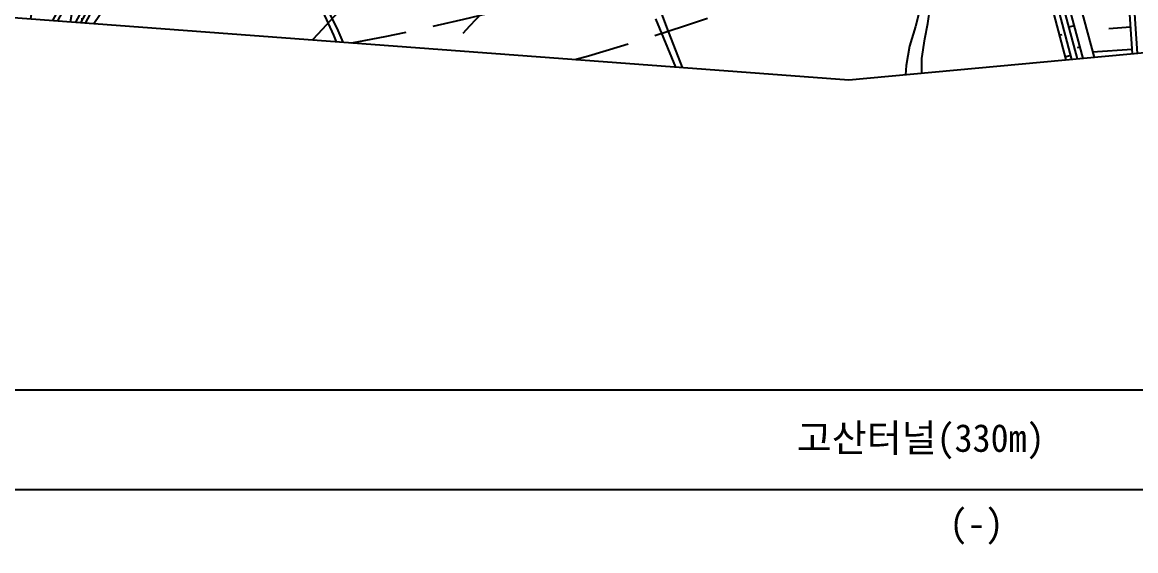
# Model space of a CAD drawing. Header units: millimetres. Extents: x 9574 to 10370, y 1103 to 1809.
# Drawn here: x 9928 to 10028, y 1347.4 to 1394.9 of the extents above; entities that cross this region are included whole.
import ezdxf
from ezdxf.enums import TextEntityAlignment as Align
from ezdxf.xclip import XClip

# ---------------------------------------------------------------- set-up
doc = ezdxf.new("R2010")
doc.units = ezdxf.units.MM
doc.header["$LTSCALE"] = 10
doc.header["$MEASUREMENT"] = 0
doc.header["$XCLIPFRAME"] = 2
doc.linetypes.add('DASHED', pattern=[0.75, 0.5, -0.25])
for name, color, linetype in [('TT-TABL-LIN1', 4, 'Continuous'), ('TT-TABL-LIN2', 1, 'Continuous'), ('TT-TABL-TEX2', 3, 'Continuous'), ('TZ-BASE', 253, 'Continuous')]:
    doc.layers.add(name, color=color, linetype=linetype)
doc.layers.add('TX-PAPR', color=2, linetype='Continuous', plot=False)
doc.styles.get("Standard").update_dxf_attribs({"font": 'GulimChe.ttf'})

# ---------------------------------------------------------------- blocks, each defined once
blk = doc.blocks.new('jd-fgjfjfjfjazdf2gs')
at = {"layer": 'TZ-BASE', "ltscale": 10}
for p, q in [((376.046, -130.88), (375.563, -131.009)), ((374.722, -131.738), (374.964, -131.674)), ((381.123, -131.027), (379.157, -131.159)), ((376.56, -132.813), (376.318, -132.878)), ((375.236, -133.671), (375.719, -133.543)), ((381.257, -133.022), (377.714, -133.261))]:
    blk.add_line(p, q, dxfattribs=at)
at = {"layer": 'TZ-BASE', "linetype": 'Continuous'}
blk.add_lwpolyline([(378.926, -157.916, 0.382727), (383.04, -152.658), (375.919, -46.765, 0.285135), (370.997, -39.91), (329.127, -22.572, -0.237959), (304.437, 6.096), (283.992, 88.306)], format="xyb", dxfattribs=at)
at = {"layer": 'TZ-BASE', "ltscale": 10}
for points in [[(370.481, -40.911, -0.285135), (374.541, -46.566), (375.255, -57.182), (371.285, -66.113), (369.416, -68.715), (372.655, -116.877), (375.77, -125.947), (381.003, -145.641), (381.463, -152.473, -0.398169), (378.858, -157.132)], [(378.858, -157.132, 0.382727), (382.56, -152.399), (375.439, -46.506, 0.247835), (371.76, -40.545, 0.247835)]]:
    blk.add_lwpolyline(points, format="xyb", dxfattribs=at)
at = {"layer": 'TZ-BASE', "ltscale": 10, "flags": 128}
for points in [[(336.24, -83.703), (351.246, -81.647), (360.229, -81.493), (368.09, -106.666), (374.813, -126.239), (380.012, -145.804), (380.6, -154.547)], [(336.308, -84.198), (351.284, -82.146), (359.863, -81.999), (367.615, -106.822), (374.334, -126.384), (379.516, -145.886), (380.105, -154.641)], [(336.376, -84.694), (351.322, -82.646), (359.497, -82.506), (367.14, -106.978), (373.856, -126.53), (379.021, -145.968), (379.61, -154.736)], [(336.444, -85.189), (351.361, -83.145), (359.132, -83.012), (366.665, -107.134), (373.377, -126.675), (378.525, -146.049), (379.116, -154.83)]]:
    blk.add_lwpolyline(points, dxfattribs=at)
at = {"layer": 'TZ-BASE', "ltscale": 10}
for points in [[(336.341, -84.193), (325.849, -86.344), (321.275, -86.478), (293.371, -87.293), (291.646, -107.363), (290.101, -125.331), (284.123, -136.474)], [(336.341, -84.193), (334.828, -85.115), (322.757, -89.448), (314.141, -89.187), (294.607, -88.67), (292.991, -107.478), (291.422, -125.724), (284.123, -136.474)]]:
    blk.add_lwpolyline(points, dxfattribs=at)
at = {"layer": 'TZ-BASE'}
for points in [[(216.243, -157.067), (228.817, -160.188), (251.656, -165.043), (260.597, -166.536), (271.638, -168.369), (280.952, -169.741), (291.365, -171.069), (301.238, -172.216), (309.218, -172.946), (317.509, -173.535), (325.635, -174.202), (333.589, -174.739), (343.051, -175.11), (352.217, -175.365), (361.05, -175.476), (370.001, -175.4), (381.292, -175.056), (393.037, -174.644)], [(220.647, -153.678), (229.426, -155.715), (243.015, -158.694), (256.668, -161.373), (266.69, -163.162), (277.521, -164.698), (287.531, -166.044), (298.319, -167.445), (308.828, -168.437), (318.238, -169.208), (327.148, -169.862), (338.264, -170.422), (348.336, -170.76), (359.759, -170.944), (369.965, -171.052), (378.535, -170.911), (388.366, -170.408), (397.56, -169.957), (407.1, -169.298), (415.361, -168.694), (425.123, -167.748)]]:
    blk.add_lwpolyline(points, dxfattribs=at)
at = {"layer": 'TZ-BASE', "elevation": 40}
blk.add_lwpolyline([(212.359, -147.721), (228.225, -152.54), (237.492, -155.062), (245.851, -157.142), (251.835, -158.414), (257.178, -159.283), (274.624, -161.32), (298.782, -164.153), (311.644, -165.396), (323.881, -166.331), (340.895, -167.297), (357.275, -168.076), (362.05, -168.175), (370.665, -167.982), (386.397, -167.378), (396.056, -166.764), (417.542, -165.414), (422.502, -165.023)], dxfattribs=at)
at = {"layer": 'TZ-BASE', "linetype": 'DASHED', "flags": 128}
for points in [[(336.06, -102.122), (323.12, -115.711, 0.000311), (318.486, -120.583, 0.0014), (313.868, -125.475, 0.002334), (309.283, -130.405, 0.003268), (304.752, -135.388, 0.004201), (300.294, -140.441, 0.005135), (295.928, -145.579, 0.006069), (291.676, -150.817, 0.007002), (287.56, -156.167, 0.007936), (283.604, -161.641, 0.009025), (279.831, -167.247, 0.007561), (276.928, -171.888, 0.007561)], [(329.773, -122.5, 0.000314), (325.19, -127.318, 0.001414), (320.641, -132.138, 0.002357), (316.141, -136.979, 0.0033), (311.708, -141.856, 0.004243), (307.362, -146.785, 0.005186), (303.122, -151.781, 0.006129), (299.008, -156.857, 0.007072), (295.04, -162.025, 0.008015), (291.241, -167.295, 0.009116), (287.636, -172.673, 0.009116)]]:
    blk.add_lwpolyline(points, format="xyb", dxfattribs=at)
at = {"layer": 'TZ-BASE', "flags": 128}
for points in [[(288.837, -107.415), (287.341, -124.808), (281.636, -135.443)], [(289.235, -107.449), (287.733, -124.925), (281.988, -135.632)], [(290.73, -107.578), (289.201, -125.361), (283.31, -136.341)], [(291.128, -107.612), (289.592, -125.478), (283.663, -136.53)]]:
    blk.add_lwpolyline(points, dxfattribs=at)
at = {"layer": 'TZ-BASE'}
for points in [[(338.456, -130.264, 36.494), (346.57, -149.739, 36.494), (348.901, -155.987, 36.494), (348.993, -156.371, 36.494), (348.763, -156.74, 36.494), (347.98, -156.783, 36.494), (346.42, -156.667, 36.494), (343.156, -156.092, 36.494), (334.253, -155.209, 36.494), (324.656, -154.864, 36.494), (323.535, -154.336, 36.494), (321.894, -152.983, 36.494), (320.618, -151.783, 36.494), (319.771, -151.01, 36.494), (319.312, -150.601, 36.494), (318.841, -149.943, 36.494), (318.215, -148.905, 36.494), (313.977, -140.591, 36.494), (309.876, -131.097, 36.494), (308.848, -129.044, 36.494)], [(362.252, -129.176, 36.843), (361.822, -130.947, 36.749), (361.263, -132.707, 36.78), (360.973, -134.46, 36.78), (360.801, -136.663, 36.759), (360.882, -138.883, 36.749), (361.17, -141.629, 36.754), (361.733, -144.051, 36.754), (362.675, -146.71, 36.728), (363.455, -149.547, 36.66), (364.114, -151.948, 36.598), (364.875, -153.917, 36.613), (365.324, -155.334, 36.613), (365.339, -156.367, 36.598), (365.187, -156.993, 36.608), (364.866, -157.156, 36.634), (364.271, -157.145, 36.634), (357.387, -156.888, 36.666), (351.013, -156.836, 36.666), (350.239, -156.783, 36.671), (349.736, -156.528, 36.671), (349.504, -156.268, 36.671), (349.339, -155.972, 36.671), (349.158, -155.621, 36.671), (344.073, -142.762, 36.671), (339.468, -131.023, 36.671), (336.273, -122.361, 36.686)], [(223.219, -144.561, 39.043), (238.215, -147.559, 39.215), (255.462, -150.614, 39.163), (267.674, -152.624, 39.262), (277.021, -154.135, 39.356), (282.596, -155.181, 38.976), (287.842, -156.016, 38.991), (288.707, -156.165, 38.981), (290.053, -156.296, 38.981), (291.507, -156.374, 38.976), (300.013, -156.63, 38.308), (306.562, -156.73, 37.792), (311.311, -156.776, 37.635), (315.728, -156.756, 37.469), (316.179, -156.376, 37.333), (316.819, -155.7, 37.234), (320.209, -151.409, 36.494)], [(308.118, -128.587, 36.374), (309.555, -131.721, 36.374), (310.658, -134.473, 36.374), (311.974, -137.372, 36.374), (313.375, -140.457, 36.374), (314.729, -143.567, 36.337), (316.19, -147.066, 36.274), (317.39, -150.012, 36.243), (317.792, -151.116, 36.243), (317.718, -151.352, 36.243), (317.328, -151.572, 36.243), (316.472, -151.57, 36.243), (314.909, -151.243, 36.243), (311.418, -150.064, 36.149), (309.984, -149.634, 36.123), (307.843, -149.237, 36.029), (306.146, -149.223, 35.92), (304.417, -149.277, 35.894), (302.919, -149.277, 35.894), (301.664, -149.04, 35.904), (300.885, -148.384, 35.909), (300.421, -147.402, 35.951), (300.123, -146.411, 36.003), (299.801, -144.657, 36.035), (299.579, -143.368, 36.04), (299.093, -141.543, 36.05), (298.356, -139.914, 36.055), (297.525, -138.442, 36.113), (297.108, -137.767, 36.139), (296.004, -136.611, 36.149), (294.636, -135.471, 36.155), (293.43, -134.833, 36.16), (292.593, -134.523, 36.16), (292.458, -134.393, 36.16), (291.738, -134.224, 36.16), (290.174, -133.953, 36.29), (287.292, -133.382, 36.567), (287.082, -132.918, 36.567), (286.957, -132.203, 36.572), (286.916, -131.251, 36.572), (286.979, -130.207, 36.572)], [(300.137, -151.051, 35.92), (299.813, -149.881, 35.831), (299.29, -147.974, 35.857), (299.044, -146.526, 35.873), (298.817, -145.164, 35.92), (298.74, -143.675, 35.993), (298.554, -142.053, 35.951), (297.947, -140.488, 35.951), (297.263, -139.281, 35.956), (296.23, -138.099, 35.956), (294.808, -136.94, 35.962), (293.529, -136.189, 35.982), (291.816, -135.625, 36.04), (289.858, -135.193, 36.128), (287.927, -134.686, 36.233), (286.812, -134.188, 36.28), (286.194, -133.613, 36.358), (285.775, -132.866, 36.295), (285.748, -131.75, 36.29), (286.057, -129.847, 36.259)], [(299.412, -150.82, 36.149), (294.71, -151.916, 38.1), (293.674, -152.007, 38.319), (292.824, -152.062, 38.324), (289.809, -152.252, 38.407), (287.58, -152.255, 38.496), (275.896, -150.696, 38.595), (258.236, -147.61, 38.637), (222.34, -140.661, 38.402)], [(220.83, -140.834, 38.543), (230.609, -142.763, 38.569), (255.914, -147.74, 38.538), (270.976, -150.435, 38.558), (279.852, -151.823, 38.475), (287.585, -152.784, 38.485), (289.05, -152.803, 38.412), (291.747, -152.724, 38.423), (294.003, -152.619, 37.881), (295.311, -152.395, 37.881), (298.437, -151.679, 36.321), (299.768, -151.375, 35.889)], [(381.371, -154.688, 37.11), (376.32, -155.653, 37.166), (369.491, -156.597, 37.171), (368.578, -156.848, 37.171), (367.611, -156.96, 37.171), (366.953, -157.083, 37.171), (366.432, -156.968, 37.171), (366.143, -156.59, 37.171), (365.963, -156.153, 37.171), (365.805, -155.598, 37.171), (365.658, -154.56, 37.177), (363.841, -146.76, 37.218), (363.435, -144.433, 37.224), (362.964, -141.926, 37.224), (362.561, -139.776, 37.224), (362.443, -137.57, 37.224), (362.373, -135.362, 37.224), (362.393, -133.842, 37.224), (362.646, -132.062, 37.224), (362.911, -130.695, 37.224), (363.133, -129.24, 37.224)], [(294.502, -151.934, 38.053), (295.297, -147.962, 38.319), (295.282, -146.9, 38.319), (295.101, -144.519, 38.319), (294.436, -142.673, 38.319), (293.2, -141.161, 38.35), (290.894, -139.753, 38.397), (288.086, -138.74, 38.402), (285.873, -137.69, 38.402), (283.875, -136.738, 38.412), (282.582, -135.661, 38.6), (282.145, -134.036, 38.642), (282.201, -131.627, 38.678), (282.491, -129.401, 38.751), (282.647, -127.212, 38.814), (282.348, -126.222, 38.918), (281.482, -126.125, 39.007)]]:
    blk.add_polyline3d(points, dxfattribs=at)
at = {"layer": 'TZ-BASE', "linetype": 'DASHED'}
for radius, end in [(215, 311.92078), (209, 302.55285)]:
    blk.add_arc((273.173, 73.09), radius, 260.08338, end, dxfattribs=at)
blk = doc.blocks.new('JD-경부고속하선표_190503')
at = {"layer": 'TT-TABL-LIN1'}
blk.add_lwpolyline([(2, 114), (785.575, 114), (785.575, 39), (2, 39)], close=True, dxfattribs=at)
at = {"layer": 'TT-TABL-LIN2'}
blk.add_lwpolyline([(785.575, 105), (9.327, 105)], dxfattribs=at)

msp = doc.modelspace()

# ---------------------------------------------------------------- linework, layer by layer
at = {"layer": 'TX-PAPR', "flags": 128}
msp.add_lwpolyline([(10361.05, 1444.242), (10214.233, 1409.289), (10002.241, 1389.699), (9789.578, 1405.576), (9621.95, 1443.857), (9667.986, 1597.463), (9813.479, 1564.237), (10000.826, 1550.25), (10188.214, 1567.567), (10314.89, 1597.724)], dxfattribs=at)

# ---------------------------------------------------------------- block references
at = {"layer": 'TT-TABL-LIN2'}
msp.add_blockref('JD-경부고속하선표_190503', (9578.109, 1247.871), dxfattribs=at)
at = {"layer": 'TZ-BASE'}
ref = msp.add_blockref('jd-fgjfjfjfjazdf2gs', (9646.407, 1525.461), dxfattribs=at)
XClip(ref).set_block_clipping_path([(714.6438916503, -81.2189901643), (567.8265276495, -116.1712244665), (355.8346550711, -135.7611912706), (143.1711438058, -119.8842510469), (-24.4568499983, -81.6031187117), (21.5795735279, 72.0027518047), (167.0723879304, 38.7766208012), (354.4195205208, 24.7897398007), (541.8075255428, 42.1060866644), (668.4836330351, 72.2633709864)])

# ---------------------------------------------------------------- texts
at = {"layer": 'TT-TABL-TEX2'}
msp.add_text('고산터널(330m)', height=2.5, dxfattribs=at).set_placement((10008.685, 1357.371), align=Align.MIDDLE)
msp.add_text('(-)', height=2.5, dxfattribs=at).set_placement((10013.685, 1349.871), align=Align.MIDDLE_CENTER)

doc.saveas('drawing.dxf')
